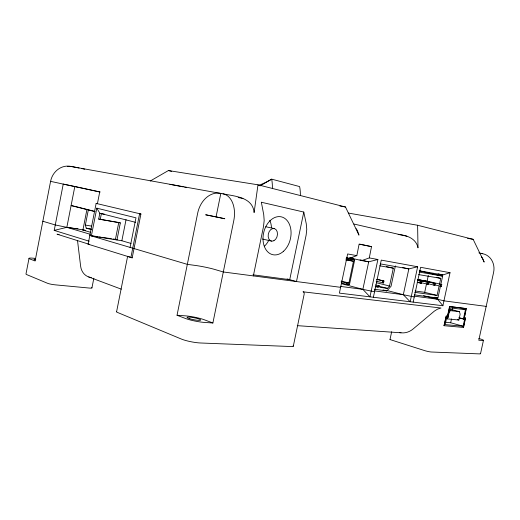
<?xml version="1.0" encoding="UTF-8"?>
<svg xmlns="http://www.w3.org/2000/svg" width="520" height="520" viewBox="0 0 520 520"><rect width="100%" height="100%" fill="white"/><g stroke="black" fill="none" stroke-linecap="round" stroke-linejoin="round"><path stroke-width="0.78" d="M359.769 244.153L371.521 246.636L369.285 257.913L361.771 260.605L349.375 257.745M150.189 181.044L168.409 170.553L257.992 184.802L254.105 212.563C252.714 196.963 234.748 196.306 223.002 193.83L71.097 166.498M29.023 258.297L26 273.891A11.109 1.345 9.5 0 0 27.098 274.768L47.47 283.257A5.772 0.741 9.5 0 0 55.211 284.843L89.271 288.054A5.506 0.696 9.9 0 0 91.734 287.677M67.32 166.406L71.156 166.452A18.675 17.037 -80.9 0 0 50.583 181.357L35.12 260.975L30.14 259.077A11.115 1.131 9.8 0 1 35.074 258.382M89.219 241.228L54.21 230.399L63.239 184.093L74.055 186.336M54.21 230.399L66.84 227.344L74.828 186.492L100.217 191.984M90.63 232.317L82.901 230.048L86.931 209.514M91.598 229.717L86.229 228.176L85.352 225.082L88.283 210.158M96.135 203.411L140.92 214.013L132.184 257.842L88.108 244.179L96.135 203.411L97.422 203.651L99.716 191.99L50.583 181.357M130.065 247.481L135.974 217.815L96.824 208.169L91.358 235.917L121.856 240.754L131.014 243.425M116.955 240.013L120.341 222.917L98.677 219.063L99.827 213.245L96.824 208.169M100.237 219.479L101.387 213.642L104.507 214.194M91.936 287.892L93.847 278.219M115.388 239.558L118.762 222.502L98.677 219.063M121.856 240.754L126.048 219.642M116.578 311.805L127.627 256.276M130.852 257.66L139.594 213.766L140.92 214.013M223.002 193.83A23.953 15.561 -79 0 1 233.772 220.681L212.888 322.978L204.919 322.465A13.943 2.028 10.9 0 1 185.425 318.461L177.034 315.257L197.672 213.194A23.881 18.337 -78.2 0 1 220.818 193.433L216.06 216.859L224.803 218.744L205.654 214.786L216.06 216.859M253.351 275.906L263.49 226.603L264.18 220.513L263.731 214.636L261.346 202.248M261.333 202.241L303.784 212.056L289.725 279.669L252.993 274.814M293.306 346.197L304.233 293.852L303.894 292.136L303.017 291.811L441.012 308.029L437.496 309.153L434.343 311.136L413.153 328.945A21.177 17.596 -85.9 0 1 399.757 332.586M341.088 281.931L348.907 283.017L353.49 261.267L346.613 259.662M341.594 283.413L349.492 284.492L354.64 260.058L346.834 258.245M346.333 257.875L349.278 258.394L356.837 255.639L359.106 244.133L371.521 246.636M340.646 286.423L362.869 289.361L368.7 261.827L377.891 259.493L369.967 296.849L362.869 289.361L341.712 283.745M373.38 297.264L381.271 260.111L417.651 266.767L410.156 301.75L403.319 294.71L386.925 290.466M383.955 281.008L382.785 280.833L382.375 282.757L383.546 282.932L383.955 281.008L376.994 279.272M375.55 284.94L379.366 285.922L379.88 287.326L387.433 288.373L389.519 286.039L393.322 268.177L386.438 266.584M395.388 265.889L391.047 286.26L386.887 290.927L374.303 289.231M480.214 353.308A9.444 1.008 13.4 0 1 479.323 353.886L431.516 352.014A5.103 0.611 13.2 0 1 424.593 350.591L389.994 339.56L391.664 331.753M374.504 290.901L403.319 294.71L408.837 268.918L417.651 266.767M413.153 302.114L420.615 267.306L450.028 272.688L442.891 305.74L339.397 293.118L347.64 253.955L356.837 255.639M420.284 283.075L420.693 281.164L421.785 281.333L421.375 283.244L417.216 282.334M415.084 290.966L424.697 292.325L426.504 283.907M426.998 281.613L428.311 275.49M428.597 282.418L427.531 282.25L427.128 284.141L428.194 284.31L428.597 282.418L417.911 279.877M435.26 283.485L434.213 283.315L433.817 285.188L434.856 285.35L435.26 283.485L418.529 279.513M414.804 292.325L437.073 295.418L439.082 286.111M439.413 284.564L440.752 278.356L436.865 277.459M414.317 294.866L437.899 298.038L442.624 276.153L419.685 270.933M441.766 284.518L440.746 284.356L440.349 286.202L441.363 286.364L441.766 284.518L424.073 280.41L425.106 280.572M447.662 316.231L446.342 316.095L444.041 325.702L446.134 316.036L447.662 316.231L449.755 306.572L466.323 308.594L464.282 317.961L465.946 309.322M447.454 316.173L449.547 306.521L466.323 308.594M445.868 318.474L447.343 318.877L448.149 315.133M459.973 317.941L464.653 319.195L463.125 326.209L445.178 324.617L446.745 317.369L448.065 317.506L450.151 307.86L465.446 309.692L463.411 319.072L458.725 317.811M452.094 310.317L452.595 308.002M445.166 322.257L450.678 322.771L451.51 318.923M447.343 318.877L458.874 320.028L460.148 314.158L459.401 311.668L449.885 309.179M465.316 318.038L463.496 327.431L465.524 318.091L464.081 317.909M480.538 353.652L483.457 340.301M389.994 339.56L390.429 339.443M449.091 312.325L450.457 310.642L459.401 311.668M375.2 286.676L378.3 287.105L379.366 285.922M260.039 185.913L271.681 179.153L299.618 186.576A33.339 23.251 -76.7 0 1 300.365 195.072M419.471 270.797L442.884 274.931L450.028 272.688M297.271 325.656L401.011 332.8M177.034 315.257L185.178 315.835A13.995 2.041 10.9 0 1 204.237 319.748L212.888 322.978M444.041 325.702L463.496 327.431M463.411 319.072L464.653 319.195M464.282 317.961L465.524 318.091M169.91 184.321L183.235 186.881M340.613 287.326L223.308 271.973L214.494 269.38A14.027 1.079 11.3 0 0 195.39 265.44L187.323 264.361L89.823 235.463M374.55 291.766L362.869 289.361M414.258 296.966L403.319 294.71M486.181 306.384L443.944 300.853L423.507 295.659M414.043 296.127L437.638 299.247L442.891 305.74M88.108 244.179L89.408 244.368L57.044 234.175A5.785 0.39 10.6 0 0 59.079 234.702M92.222 235.827L98.046 236.704M99.411 236.912L101.01 237.159M102.609 237.4L111.397 238.732M112.996 238.972L116.994 239.583M42.835 221.247L55.27 224.958L66.84 227.344L85.105 230.211M82.901 230.048L85.248 230.419M86.229 228.176L90.948 228.924M85.352 225.082L91.63 226.103M339.918 206.037L345.488 206.98L358.963 235.131L357.351 230.49L356.135 228.683M418.606 274.593L440.752 278.356M345.722 259.922L353.49 261.267M379.737 265.817L393.322 268.177M346.19 258.577L354.64 260.058M419.204 272.064L442.624 276.153M348.335 213.057L417.606 225.258L473.148 239.33L484.159 262.08L482.579 258.271L481.416 256.776M361.771 260.605L368.7 261.827L360.003 259.825M380.244 263.868L408.837 268.918L402.538 267.481M467.578 238.329L473.148 239.33M73.561 206.024L71.091 205.582L94.705 211.562M238.16 197.561L242.931 198.425M369.285 257.913L377.891 259.493M72.488 166.692L79.079 167.999M398.157 234.566C406.594 234.982 416.234 238.524 418.009 247.839L417.606 225.258M480.727 253.338L482.736 253.728A16.016 14.365 -76.3 0 1 493.597 272.402L478.79 340.236L482.255 340.464A9.451 0.845 13.1 0 0 478.81 338.481M81.907 168.591L84.734 169.195M265.811 226.753L274.144 228.54M184.691 187.187L186.27 187.531M438.139 273.858L442.884 274.931M353.99 224.036L406.894 236.236M478.862 252.831L482.736 253.728M350.519 257.641L353.685 258.369M346.944 257.855L349.278 258.394M262.496 239.025L271.544 241.131M346.197 258.44L348.543 258.986M417.476 279.344L434.213 283.315M417.606 279.89L427.531 282.25M417.95 280.423L421.785 281.333M417.625 280.43L420.693 281.164M434.291 284.758L441.363 286.364M428.019 283.712L434.856 285.35M421.018 282.672L428.194 284.31M417.547 282.321L421.375 283.244M168.409 170.553L171.548 171.314M376.597 279.292L382.785 280.833M424.697 292.325L437.073 295.418M376.194 281.203L383.546 282.932M257.992 184.802L345.488 206.98M434.759 297.239L437.899 298.038M74.334 206.219L95.115 211.478M376.578 282.763L389.519 286.039M99.827 213.245L135.558 222.319M378.3 286.033L387.433 288.373M376.064 286.344L377.591 286.735M376.006 286.514L378.3 287.105M463.099 309.088L465.446 309.692M383 289.919L386.887 290.927M118.762 222.502L120.341 222.917M341.315 281.028L348.907 283.017M448.981 310.252L450.457 310.642M346.392 283.673L349.492 284.492M457.418 319.631L458.874 320.028M446.576 317.103L448.065 317.506M450.678 322.771L463.125 326.209M287.099 278.941L296.471 281.548L306.137 235.092L306.767 229.353L306.267 223.789L303.784 212.056M66.84 227.344L90.441 234.344M128.661 256.731L132.184 257.842M88.699 276.965L121.284 289.159M77.545 240.773L80.626 266.188A15.334 13.214 -66.1 0 0 91.345 277.563M293.072 345.897A6.194 0.962 12 0 1 291.603 346.548L200.733 342.999A13.923 2.405 10.7 0 1 181.259 339.007L117.566 312.468A6.409 0.975 10 0 1 116.721 311.571M77.974 228.625A11.342 0.637 10.8 0 1 75.322 228.534M74.659 228.449A11.342 0.637 10.8 0 1 69.589 227.656M35.295 260.013A5.571 0.566 9.8 0 1 35.744 259.279M269.802 220.331A18.896 13.722 -77.5 0 1 271.466 227.617M268.905 240.052A18.896 13.722 -77.5 0 1 264.478 246.161M272.382 187.961A34.619 23.218 -77 0 0 271.681 179.153A129.571 81.666 -70.2 0 1 258.564 185.445M189.826 318.793A6.975 1.014 10.9 0 0 200.675 320.106A6.975 1.014 10.9 0 0 191.094 317.258A6.975 1.014 10.9 0 0 189.826 318.793M273.917 240.721A6.429 4.576 -77.4 0 0 276.204 229.827A6.429 4.576 -77.4 0 0 268.333 233.942A6.429 4.576 -77.4 0 0 273.917 240.721M283.569 251.219A19.402 13.722 -77.4 0 0 284.531 218.212A19.402 13.722 -77.4 0 0 263.003 237.861A19.402 13.722 -77.4 0 0 283.569 251.219"/></g></svg>
